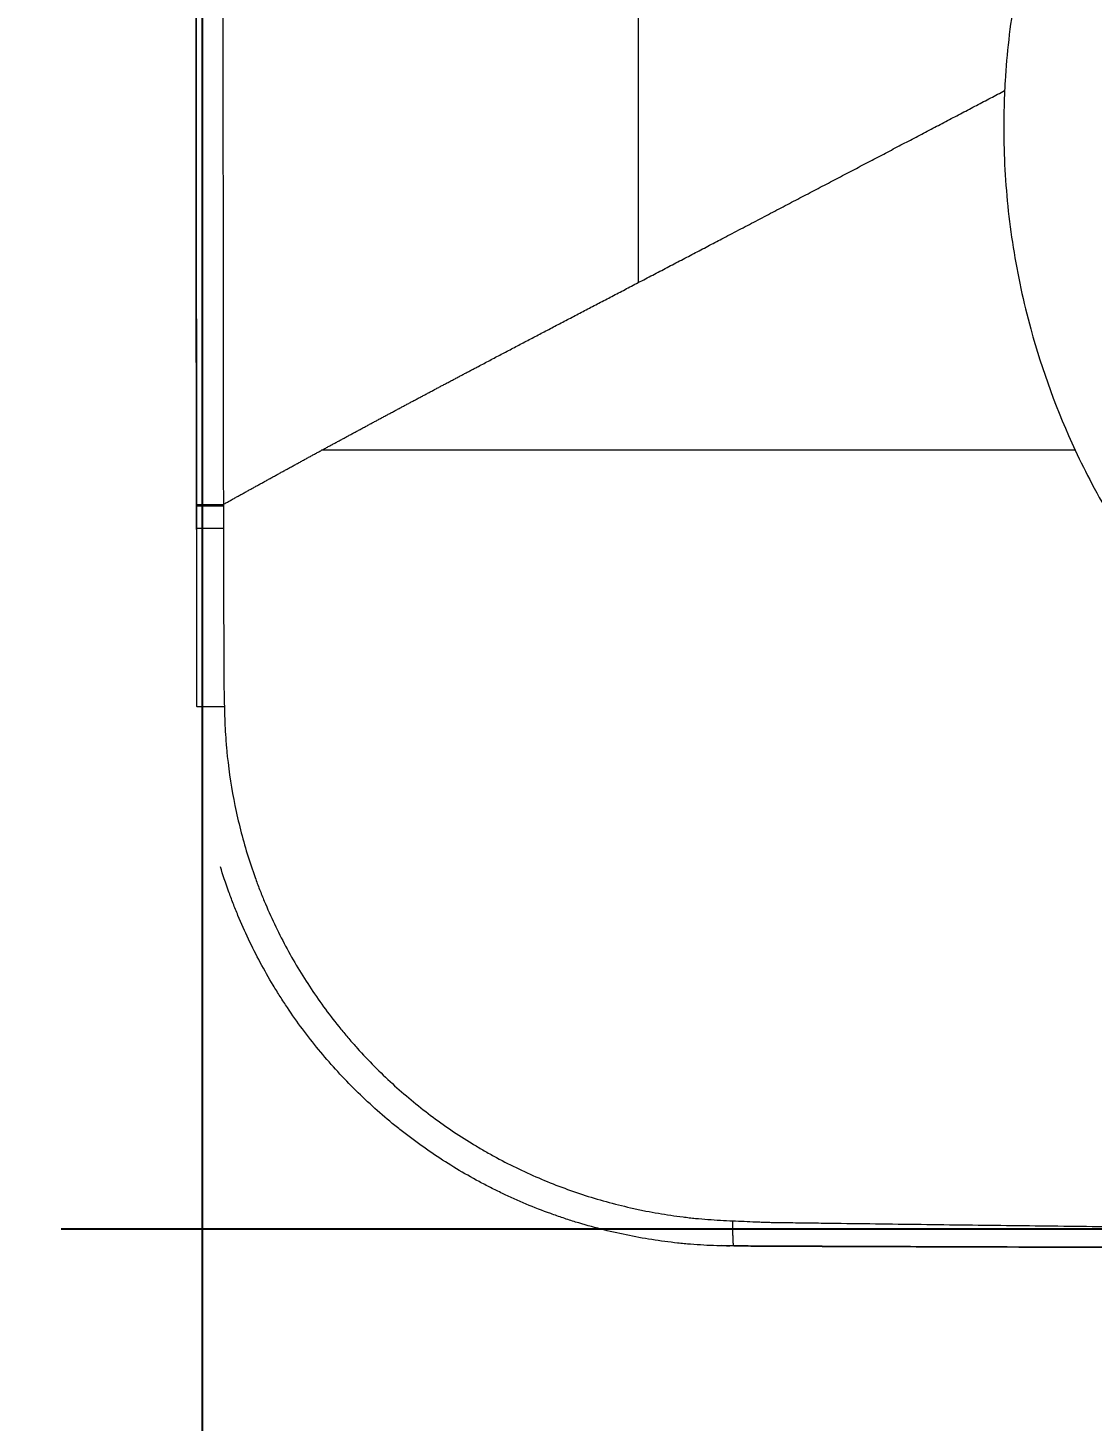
# Model space of a CAD drawing. Header units: inches. Extents: x 3778 to 56227, y -16914 to 35091.
# Drawn here: x 38072 to 38130.3, y -11067.5 to -10991.1 of the extents above; entities that cross this region are included whole.
import ezdxf

# ---------------------------------------------------------------- set-up
doc = ezdxf.new("R2010")
doc.units = ezdxf.units.IN
doc.header["$LTSCALE"] = 100
doc.header["$MEASUREMENT"] = 0
doc.header["$PDSIZE"] = 700.071425
for name, color, linetype in [('07-DIM WAL', 5, 'Continuous'), ('2-con', 2, 'Continuous'), ('HAT', 8, 'Continuous')]:
    doc.layers.add(name, color=color, linetype=linetype)
doc.layers.add('mark-B', color=2, linetype='Continuous', lineweight=20)
doc.styles.add('HY 울릉도 L', font='')
doc.styles.get('HY 울릉도 L').set_extended_font_data('HY울릉도L')
doc.dimstyles.new('30', dxfattribs={"dimscale": 30, "dimtxt": 2, "dimasz": 1, "dimexe": 1, "dimexo": 1, "dimgap": 1, "dimtad": 1, "dimdec": 0, "dimrnd": 0.05, "dimdsep": 46, "dimlunit": 6, "dimtxsty": 'HY 울릉도 L', "dimblk": 'ARCHTICK', "dimcen": 2.5, "dimdle": 1, "dimclrd": 133, "dimclre": 133, "dimclrt": 30, "dimadec": 0, "dimazin": 0, "dimtfac": 1, "dimtdec": 0, "dimtix": 1, "dimtmove": 2, "dimatfit": 3, "dimldrblk": 'ARCHTICK', "dimfxl": 0, "dimlwd": -1, "dimlwe": -1, "dimarcsym": 0})

# ---------------------------------------------------------------- blocks, each defined once
blk = doc.blocks.new('_ArchTick')
at = {"color": 0, "linetype": 'ByBlock', "const_width": 0.15}
blk.add_lwpolyline([(-0.5, -0.5), (0.5, 0.5)], dxfattribs=at)
blk = doc.blocks.new('*D229')
at = {"layer": '07-DIM WAL', "color": 133}
for p, q in [((38081.55, -10321.951), (38081.55, -11286.951)), ((38111.55, -10351.951), (38111.55, -10351.951)), ((38111.55, -11256.951), (38111.55, -11256.951))]:
    blk.add_line(p, q, dxfattribs=at)
at = {"layer": 'Defpoints', "color": 0}
for p in [(38081.55, -10351.951), (38081.55, -11256.951), (38081.55, -11256.951)]:
    blk.add_point(p, dxfattribs=at)
at = {"layer": '07-DIM WAL', "color": 133, "xscale": 30, "yscale": 30, "zscale": 30}
for p, rotation in [((38081.55, -10351.951), 90), ((38081.55, -11256.951), 270)]:
    blk.add_blockref('_ArchTick', p, dxfattribs=dict(at, rotation=rotation))
at = {"layer": '07-DIM WAL', "color": 30, "insert": (38020.207, -10804.451), "char_height": 60, "attachment_point": 5, "rotation": 90, "style": 'HY 울릉도 L'}
blk.add_mtext('905', dxfattribs=at)
blk = doc.blocks.new('무풍1way 일반')
at = {"layer": 'mark-B'}
for p in [(600.306, -39.43), (600.306, -39.43), (600.324, -39.392)]:
    blk.add_line(p, (600.324, -39.43), dxfattribs=at)
blk.add_ellipse((597.997, -39.432), major_axis=(2.309, 0.001), ratio=0.007334, start_param=5.088721, end_param=6.269222, dxfattribs=at)
blk.add_ellipse((597.997, -39.432), major_axis=(2.309, 0.001), ratio=0.007334, start_param=5.088721, end_param=6.269222, dxfattribs=at)
for points, knots in [([(530.933, -0.005), (537.592, -0.006), (544.251, -0.019), (554.239, -0.046), (557.569, -0.057), (561.314, -0.07), (561.73, -0.071), (562.563, -0.074), (563.811, -0.079), (565.06, -0.083), (566.308, -0.088), (566.724, -0.089), (567.557, -0.092), (568.805, -0.096), (570.054, -0.104), (570.885, -0.112)], [0, 0, 0, 0, 0.5, 0.5, 0.75, 0.75, 0.78125, 0.78125, 0.8125, 0.875, 0.875, 0.90625, 0.90625, 0.9375, 1, 1, 1, 1]), ([(530.933, -0.005), (537.592, -0.006), (544.251, -0.019), (554.239, -0.046), (557.569, -0.057), (561.314, -0.07), (561.73, -0.071), (562.563, -0.074), (563.811, -0.079), (565.06, -0.083), (566.308, -0.088), (566.724, -0.089), (567.557, -0.092), (568.805, -0.096), (570.054, -0.104), (570.885, -0.112)], [0, 0, 0, 0, 0.5, 0.5, 0.75, 0.75, 0.78125, 0.78125, 0.8125, 0.875, 0.875, 0.90625, 0.90625, 0.9375, 1, 1, 1, 1]), ([(530.933, -0.025), (531.766, -0.025), (532.598, -0.025), (534.263, -0.026), (535.095, -0.027), (537.592, -0.029), (539.257, -0.031), (544.251, -0.039), (547.581, -0.047), (554.239, -0.065), (557.569, -0.076), (561.73, -0.09), (562.562, -0.093), (564.227, -0.099), (565.059, -0.102), (566.308, -0.107), (566.724, -0.108), (567.556, -0.11), (567.973, -0.112), (568.597, -0.115), (568.805, -0.116), (569.221, -0.118), (569.429, -0.119), (570.053, -0.123), (570.469, -0.127), (570.885, -0.131)], [0, 0, 0, 0, 0.0625, 0.0625, 0.125, 0.125, 0.25, 0.25, 0.5, 0.5, 0.75, 0.75, 0.8125, 0.8125, 0.875, 0.875, 0.90625, 0.90625, 0.9375, 0.9375, 0.953125, 0.953125, 0.96875, 0.96875, 1, 1, 1, 1]), ([(530.933, -0.025), (531.766, -0.025), (532.598, -0.025), (534.263, -0.026), (535.095, -0.027), (537.592, -0.029), (539.257, -0.031), (544.251, -0.039), (547.581, -0.047), (554.239, -0.065), (557.569, -0.076), (561.73, -0.09), (562.562, -0.093), (564.227, -0.099), (565.059, -0.102), (566.308, -0.107), (566.724, -0.108), (567.556, -0.11), (567.973, -0.112), (568.597, -0.115), (568.805, -0.116), (569.221, -0.118), (569.429, -0.119), (570.053, -0.123), (570.469, -0.127), (570.885, -0.131)], [0, 0, 0, 0, 0.0625, 0.0625, 0.125, 0.125, 0.25, 0.25, 0.5, 0.5, 0.75, 0.75, 0.8125, 0.8125, 0.875, 0.875, 0.90625, 0.90625, 0.9375, 0.9375, 0.953125, 0.953125, 0.96875, 0.96875, 1, 1, 1, 1]), ([(570.885, -0.131), (570.889, -0.133), (570.893, -0.142), (570.9, -0.176), (570.903, -0.201), (570.907, -0.241), (570.908, -0.25), (570.91, -0.268), (570.91, -0.277), (570.913, -0.307), (570.914, -0.329), (570.918, -0.399), (570.921, -0.452), (570.925, -0.542), (570.926, -0.574), (570.928, -0.641), (570.929, -0.676), (570.932, -0.785), (570.935, -0.941), (570.937, -1.117), (570.939, -1.234), (570.939, -1.258), (570.939, -1.305), (570.939, -1.335), (570.939, -1.366), (570.939, -1.378), (570.94, -1.384), (570.94, -1.403), (570.94, -1.439), (570.94, -1.476), (570.94, -1.501)], [0, 0, 0, 0, 0.125, 0.125, 0.25, 0.25, 0.28125, 0.28125, 0.3125, 0.3125, 0.375, 0.375, 0.5, 0.5, 0.5625, 0.5625, 0.625, 0.625, 0.75, 0.875, 0.875, 0.90625, 0.90625, 0.9375, 0.945312, 0.945312, 0.953125, 0.953125, 0.96875, 1, 1, 1, 1]), ([(570.885, -0.131), (570.889, -0.133), (570.893, -0.142), (570.9, -0.176), (570.903, -0.201), (570.907, -0.241), (570.908, -0.25), (570.91, -0.268), (570.91, -0.277), (570.913, -0.307), (570.914, -0.329), (570.918, -0.399), (570.921, -0.452), (570.925, -0.542), (570.926, -0.574), (570.928, -0.641), (570.929, -0.676), (570.932, -0.785), (570.935, -0.941), (570.937, -1.117), (570.939, -1.234), (570.939, -1.258), (570.939, -1.305), (570.939, -1.335), (570.939, -1.366), (570.939, -1.378), (570.94, -1.384), (570.94, -1.403), (570.94, -1.439), (570.94, -1.476), (570.94, -1.501)], [0, 0, 0, 0, 0.125, 0.125, 0.25, 0.25, 0.28125, 0.28125, 0.3125, 0.3125, 0.375, 0.375, 0.5, 0.5, 0.5625, 0.5625, 0.625, 0.625, 0.75, 0.875, 0.875, 0.90625, 0.90625, 0.9375, 0.945312, 0.945312, 0.953125, 0.953125, 0.96875, 1, 1, 1, 1]), ([(571.099, -0.116), (571.579, -0.125), (572.058, -0.141), (572.774, -0.182), (573.012, -0.198), (573.31, -0.223), (573.369, -0.228), (573.488, -0.238), (573.547, -0.244), (573.725, -0.261), (573.843, -0.273), (574.435, -0.337), (574.906, -0.399), (575.845, -0.547), (576.313, -0.631), (577.244, -0.823), (577.708, -0.93), (578.631, -1.167), (579.091, -1.297), (579.778, -1.509), (580.121, -1.619), (580.462, -1.736), (580.689, -1.815), (580.803, -1.856), (581.369, -2.061), (581.816, -2.236), (582.699, -2.606), (583.135, -2.801), (583.78, -3.109), (583.993, -3.214), (584.418, -3.43), (584.629, -3.54), (585.257, -3.878), (585.67, -4.114), (586.485, -4.606), (586.888, -4.861), (587.68, -5.393), (588.071, -5.669), (588.649, -6.099), (588.84, -6.245), (589.125, -6.468), (589.219, -6.543), (589.407, -6.693), (589.5, -6.769), (589.965, -7.151), (590.327, -7.465), (591.034, -8.108), (591.379, -8.438), (592.052, -9.112), (592.38, -9.456), (593.018, -10.162), (593.328, -10.522), (593.932, -11.258), (594.226, -11.633), (594.795, -12.399), (595.072, -12.79), (595.472, -13.389), (595.604, -13.59), (595.798, -13.896), (595.862, -13.998), (595.988, -14.203), (596.301, -14.716), (596.597, -15.237), (597.048, -16.079), (597.263, -16.505), (597.671, -17.365), (597.864, -17.8), (598.138, -18.458), (598.227, -18.678), (598.399, -19.122), (598.482, -19.345), (598.722, -20.011), (598.872, -20.458), (599.01, -20.909)], [0, 0, 0, 0, 0.038479, 0.038479, 0.057719, 0.057719, 0.062529, 0.062529, 0.067339, 0.067339, 0.076959, 0.076959, 0.115438, 0.115438, 0.153917, 0.153917, 0.192396, 0.192396, 0.230876, 0.230876, 0.250115, 0.259735, 0.259735, 0.269355, 0.269355, 0.307834, 0.307834, 0.346314, 0.346314, 0.365553, 0.365553, 0.384793, 0.384793, 0.423272, 0.423272, 0.461752, 0.461752, 0.500231, 0.500231, 0.519471, 0.519471, 0.52909, 0.52909, 0.53871, 0.53871, 0.577189, 0.577189, 0.615669, 0.615669, 0.654148, 0.654148, 0.692627, 0.692627, 0.731107, 0.731107, 0.769586, 0.769586, 0.788826, 0.788826, 0.798445, 0.798445, 0.808065, 0.846545, 0.846545, 0.885024, 0.885024, 0.923503, 0.923503, 0.942743, 0.942743, 0.961982, 0.961982, 1, 1, 1, 1]), ([(571.099, -0.116), (571.579, -0.125), (572.058, -0.141), (572.774, -0.182), (573.012, -0.198), (573.31, -0.223), (573.369, -0.228), (573.488, -0.238), (573.547, -0.244), (573.725, -0.261), (573.843, -0.273), (574.435, -0.337), (574.906, -0.399), (575.845, -0.547), (576.313, -0.631), (577.244, -0.823), (577.708, -0.93), (578.631, -1.167), (579.091, -1.297), (579.778, -1.509), (580.121, -1.619), (580.462, -1.736), (580.689, -1.815), (580.803, -1.856), (581.369, -2.061), (581.816, -2.236), (582.699, -2.606), (583.135, -2.801), (583.78, -3.109), (583.993, -3.214), (584.418, -3.43), (584.629, -3.54), (585.257, -3.878), (585.67, -4.114), (586.485, -4.606), (586.888, -4.861), (587.68, -5.393), (588.071, -5.669), (588.649, -6.099), (588.84, -6.245), (589.125, -6.468), (589.219, -6.543), (589.407, -6.693), (589.5, -6.769), (589.965, -7.151), (590.327, -7.465), (591.034, -8.108), (591.379, -8.438), (592.052, -9.112), (592.38, -9.456), (593.018, -10.162), (593.328, -10.522), (593.932, -11.258), (594.226, -11.633), (594.795, -12.399), (595.072, -12.79), (595.472, -13.389), (595.604, -13.59), (595.798, -13.896), (595.862, -13.998), (595.988, -14.203), (596.301, -14.716), (596.597, -15.237), (597.048, -16.079), (597.263, -16.505), (597.671, -17.365), (597.864, -17.8), (598.138, -18.458), (598.227, -18.678), (598.399, -19.122), (598.482, -19.345), (598.722, -20.011), (598.872, -20.458), (599.01, -20.909)], [0, 0, 0, 0, 0.038479, 0.038479, 0.057719, 0.057719, 0.062529, 0.062529, 0.067339, 0.067339, 0.076959, 0.076959, 0.115438, 0.115438, 0.153917, 0.153917, 0.192396, 0.192396, 0.230876, 0.230876, 0.250115, 0.259735, 0.259735, 0.269355, 0.269355, 0.307834, 0.307834, 0.346314, 0.346314, 0.365553, 0.365553, 0.384793, 0.384793, 0.423272, 0.423272, 0.461752, 0.461752, 0.500231, 0.500231, 0.519471, 0.519471, 0.52909, 0.52909, 0.53871, 0.53871, 0.577189, 0.577189, 0.615669, 0.615669, 0.654148, 0.654148, 0.692627, 0.692627, 0.731107, 0.731107, 0.769586, 0.769586, 0.788826, 0.788826, 0.798445, 0.798445, 0.808065, 0.846545, 0.846545, 0.885024, 0.885024, 0.923503, 0.923503, 0.942743, 0.942743, 0.961982, 0.961982, 1, 1, 1, 1]), ([(570.94, -1.501), (570.732, -1.493), (570.523, -1.484), (570.107, -1.468), (569.899, -1.459), (569.586, -1.447), (569.43, -1.441), (569.274, -1.434), (569.17, -1.43), (569.118, -1.428), (568.962, -1.423), (568.857, -1.42), (568.701, -1.417), (568.623, -1.416), (568.545, -1.415), (568.493, -1.415), (568.467, -1.414), (568.337, -1.413), (568.232, -1.411), (568.024, -1.409), (567.711, -1.404), (567.399, -1.4), (566.774, -1.392), (566.357, -1.387), (565.107, -1.37), (564.274, -1.36), (562.607, -1.338), (561.773, -1.327), (559.273, -1.295), (557.606, -1.274), (554.272, -1.234), (552.605, -1.214), (547.604, -1.161), (544.27, -1.13), (539.269, -1.096), (537.602, -1.087), (535.102, -1.076), (534.268, -1.073), (532.601, -1.069), (531.768, -1.067), (530.934, -1.066)], [0, 0, 0, 0, 0.015625, 0.015625, 0.03125, 0.03125, 0.039063, 0.042969, 0.042969, 0.046875, 0.046875, 0.054688, 0.054688, 0.058594, 0.060547, 0.060547, 0.0625, 0.0625, 0.070313, 0.070313, 0.078125, 0.09375, 0.09375, 0.125, 0.125, 0.1875, 0.1875, 0.25, 0.25, 0.375, 0.375, 0.5, 0.5, 0.75, 0.75, 0.875, 0.875, 0.9375, 0.9375, 1, 1, 1, 1]), ([(570.94, -1.501), (570.732, -1.493), (570.523, -1.484), (570.107, -1.468), (569.899, -1.459), (569.586, -1.447), (569.43, -1.441), (569.274, -1.434), (569.17, -1.43), (569.118, -1.428), (568.962, -1.423), (568.857, -1.42), (568.701, -1.417), (568.623, -1.416), (568.545, -1.415), (568.493, -1.415), (568.467, -1.414), (568.337, -1.413), (568.232, -1.411), (568.024, -1.409), (567.711, -1.404), (567.399, -1.4), (566.774, -1.392), (566.357, -1.387), (565.107, -1.37), (564.274, -1.36), (562.607, -1.338), (561.773, -1.327), (559.273, -1.295), (557.606, -1.274), (554.272, -1.234), (552.605, -1.214), (547.604, -1.161), (544.27, -1.13), (539.269, -1.096), (537.602, -1.087), (535.102, -1.076), (534.268, -1.073), (532.601, -1.069), (531.768, -1.067), (530.934, -1.066)], [0, 0, 0, 0, 0.015625, 0.015625, 0.03125, 0.03125, 0.039062, 0.042969, 0.042969, 0.046875, 0.046875, 0.054687, 0.054687, 0.058594, 0.060547, 0.060547, 0.0625, 0.0625, 0.070312, 0.070312, 0.078125, 0.09375, 0.09375, 0.125, 0.125, 0.1875, 0.1875, 0.25, 0.25, 0.375, 0.375, 0.5, 0.5, 0.75, 0.75, 0.875, 0.875, 0.9375, 0.9375, 1, 1, 1, 1]), ([(598.794, -29.692), (598.788, -29.462), (598.781, -29.232), (598.764, -28.774), (598.753, -28.545), (598.727, -28.088), (598.712, -27.86), (598.685, -27.518), (598.675, -27.405), (598.654, -27.178), (598.643, -27.064), (598.534, -26.046), (598.395, -25.148), (598.031, -23.37), (597.807, -22.489), (597.406, -21.18), (597.262, -20.745), (597.067, -20.205), (597.028, -20.097), (596.947, -19.882), (596.906, -19.774), (596.782, -19.452), (596.696, -19.239), (596.256, -18.18), (595.866, -17.356), (595.009, -15.753), (594.543, -14.974), (593.788, -13.839), (593.265, -13.093), (592.704, -12.371), (592.269, -11.837), (592.121, -11.66), (591.822, -11.311), (591.67, -11.138), (591.21, -10.626), (590.896, -10.293), (589.932, -9.321), (589.261, -8.706), (587.863, -7.545), (587.136, -6.998), (586.003, -6.227), (585.618, -5.979), (585.128, -5.679), (585.03, -5.619), (584.832, -5.502), (584.733, -5.443), (584.434, -5.27), (584.234, -5.158), (583.229, -4.608), (582.409, -4.209), (580.737, -3.492), (579.886, -3.174), (578.152, -2.618), (577.269, -2.38), (576.258, -2.157), (576.146, -2.133), (575.921, -2.086), (575.583, -2.018), (574.793, -1.873), (574.115, -1.772), (573.55, -1.702), (573.436, -1.688), (573.21, -1.663), (572.87, -1.627), (572.53, -1.598), (571.849, -1.547), (571.395, -1.522), (570.94, -1.501)], [0, 0, 0, 0, 0.015625, 0.015625, 0.03125, 0.03125, 0.046875, 0.046875, 0.054687, 0.054687, 0.0625, 0.0625, 0.125, 0.125, 0.1875, 0.1875, 0.21875, 0.21875, 0.226562, 0.226562, 0.234375, 0.234375, 0.25, 0.25, 0.3125, 0.3125, 0.375, 0.375, 0.40625, 0.4375, 0.4375, 0.453125, 0.453125, 0.46875, 0.46875, 0.5, 0.5, 0.5625, 0.5625, 0.625, 0.625, 0.65625, 0.65625, 0.664062, 0.664062, 0.671875, 0.671875, 0.6875, 0.6875, 0.75, 0.75, 0.8125, 0.8125, 0.875, 0.875, 0.882812, 0.882812, 0.890625, 0.90625, 0.9375, 0.9375, 0.945312, 0.945312, 0.953125, 0.96875, 0.96875, 1, 1, 1, 1]), ([(598.794, -29.692), (598.788, -29.462), (598.781, -29.232), (598.764, -28.774), (598.753, -28.545), (598.727, -28.088), (598.712, -27.86), (598.685, -27.518), (598.675, -27.405), (598.654, -27.178), (598.643, -27.064), (598.534, -26.046), (598.395, -25.148), (598.031, -23.37), (597.807, -22.489), (597.406, -21.18), (597.262, -20.745), (597.067, -20.205), (597.028, -20.097), (596.947, -19.882), (596.906, -19.774), (596.782, -19.452), (596.696, -19.239), (596.256, -18.18), (595.866, -17.356), (595.009, -15.753), (594.543, -14.974), (593.788, -13.839), (593.265, -13.093), (592.704, -12.371), (592.269, -11.837), (592.121, -11.66), (591.822, -11.311), (591.67, -11.138), (591.21, -10.626), (590.896, -10.293), (589.932, -9.321), (589.261, -8.706), (587.863, -7.545), (587.136, -6.998), (586.003, -6.227), (585.618, -5.979), (585.128, -5.679), (585.03, -5.619), (584.832, -5.502), (584.733, -5.443), (584.434, -5.27), (584.234, -5.158), (583.229, -4.608), (582.409, -4.209), (580.737, -3.492), (579.886, -3.174), (578.152, -2.618), (577.269, -2.38), (576.258, -2.157), (576.146, -2.133), (575.921, -2.086), (575.583, -2.018), (574.793, -1.873), (574.115, -1.772), (573.55, -1.702), (573.436, -1.688), (573.21, -1.663), (572.87, -1.627), (572.53, -1.598), (571.849, -1.547), (571.395, -1.522), (570.94, -1.501)], [0, 0, 0, 0, 0.015625, 0.015625, 0.03125, 0.03125, 0.046875, 0.046875, 0.054688, 0.054688, 0.0625, 0.0625, 0.125, 0.125, 0.1875, 0.1875, 0.21875, 0.21875, 0.226563, 0.226563, 0.234375, 0.234375, 0.25, 0.25, 0.3125, 0.3125, 0.375, 0.375, 0.40625, 0.4375, 0.4375, 0.453125, 0.453125, 0.46875, 0.46875, 0.5, 0.5, 0.5625, 0.5625, 0.625, 0.625, 0.65625, 0.65625, 0.664063, 0.664063, 0.671875, 0.671875, 0.6875, 0.6875, 0.75, 0.75, 0.8125, 0.8125, 0.875, 0.875, 0.882813, 0.882813, 0.890625, 0.90625, 0.9375, 0.9375, 0.945313, 0.945313, 0.953125, 0.96875, 0.96875, 1, 1, 1, 1]), ([(552.177, -43.727), (551.89, -43.11), (550.912, -41.135), (549.389, -38.588), (547.837, -36.421), (546.899, -35.222), (546.172, -34.341), (545.422, -33.48), (544.391, -32.36), (543.045, -31.015), (541.343, -29.492), (539.561, -28.064), (537.704, -26.736), (535.135, -25.102), (530.414, -22.619), (525.327, -20.934), (520.835, -20.098), (519.133, -19.877), (518.182, -19.786), (517.989, -19.768)], [0, 0, 0, 0, 0.046668, 0.15112, 0.203345, 0.229458, 0.255571, 0.281684, 0.307796, 0.360022, 0.412248, 0.464473, 0.516699, 0.568925, 0.673376, 0.882279, 0.934504, 0.98673, 1, 1, 1, 1]), ([(552.177, -43.727), (551.89, -43.11), (550.912, -41.135), (549.389, -38.588), (547.837, -36.421), (546.899, -35.222), (546.172, -34.341), (545.422, -33.48), (544.391, -32.36), (543.045, -31.015), (541.343, -29.492), (539.561, -28.064), (537.704, -26.736), (535.135, -25.102), (530.414, -22.619), (525.327, -20.934), (520.835, -20.098), (519.133, -19.877), (518.182, -19.786), (517.989, -19.768)], [0, 0, 0, 0, 0.046668, 0.15112, 0.203345, 0.229458, 0.255571, 0.281684, 0.307796, 0.360022, 0.412248, 0.464473, 0.516699, 0.568925, 0.673376, 0.882279, 0.934504, 0.98673, 1, 1, 1, 1]), ([(600.295, -29.696), (600.293, -29.695), (600.283, -29.695), (600.245, -29.693), (600.218, -29.693), (600.164, -29.692), (600.144, -29.692), (600.101, -29.691), (600.077, -29.691), (600, -29.691), (599.941, -29.69), (599.841, -29.69), (599.806, -29.69), (599.732, -29.69), (599.694, -29.69), (599.574, -29.69), (599.489, -29.69), (599.353, -29.69), (599.306, -29.69), (599.209, -29.69), (599.159, -29.691), (599.058, -29.691), (599.006, -29.691), (598.946, -29.691), (598.94, -29.691), (598.927, -29.691), (598.907, -29.691), (598.861, -29.692), (598.821, -29.692), (598.794, -29.692)], [0, 0, 0, 0, 0.125, 0.125, 0.25, 0.25, 0.3125, 0.3125, 0.375, 0.375, 0.5, 0.5, 0.5625, 0.5625, 0.625, 0.625, 0.75, 0.75, 0.8125, 0.8125, 0.875, 0.875, 0.9375, 0.9375, 0.945312, 0.945312, 0.953125, 0.96875, 1, 1, 1, 1]), ([(600.295, -29.696), (600.293, -29.695), (600.283, -29.695), (600.245, -29.693), (600.218, -29.693), (600.164, -29.692), (600.144, -29.692), (600.101, -29.691), (600.077, -29.691), (600, -29.691), (599.941, -29.69), (599.841, -29.69), (599.806, -29.69), (599.732, -29.69), (599.694, -29.69), (599.574, -29.69), (599.489, -29.69), (599.353, -29.69), (599.306, -29.69), (599.209, -29.69), (599.159, -29.691), (599.058, -29.691), (599.006, -29.691), (598.946, -29.691), (598.94, -29.691), (598.927, -29.691), (598.907, -29.691), (598.861, -29.692), (598.821, -29.692), (598.794, -29.692)], [0, 0, 0, 0, 0.125, 0.125, 0.25, 0.25, 0.3125, 0.3125, 0.375, 0.375, 0.5, 0.5, 0.5625, 0.5625, 0.625, 0.625, 0.75, 0.75, 0.8125, 0.8125, 0.875, 0.875, 0.9375, 0.9375, 0.945313, 0.945313, 0.953125, 0.96875, 1, 1, 1, 1]), ([(598.845, -39.447), (598.844, -39.04), (598.843, -38.634), (598.841, -37.821), (598.84, -37.415), (598.837, -36.195), (598.834, -35.382), (598.831, -34.366), (598.831, -34.163), (598.83, -33.756), (598.828, -33.147), (598.826, -32.537), (598.824, -31.927), (598.823, -31.724), (598.822, -31.419), (598.821, -31.267), (598.821, -31.114), (598.82, -31.013), (598.82, -30.962), (598.818, -30.86), (598.818, -30.81), (598.816, -30.708), (598.815, -30.657), (598.811, -30.505), (598.809, -30.403), (598.803, -30.098), (598.798, -29.895), (598.794, -29.692)], [0, 0, 0, 0, 0.125, 0.125, 0.25, 0.25, 0.5, 0.5, 0.5625, 0.5625, 0.625, 0.75, 0.75, 0.8125, 0.8125, 0.84375, 0.859375, 0.859375, 0.875, 0.875, 0.890625, 0.890625, 0.90625, 0.90625, 0.9375, 0.9375, 1, 1, 1, 1]), ([(598.845, -39.447), (598.844, -39.04), (598.843, -38.634), (598.841, -37.821), (598.84, -37.415), (598.837, -36.195), (598.834, -35.382), (598.831, -34.366), (598.831, -34.163), (598.83, -33.756), (598.828, -33.147), (598.826, -32.537), (598.824, -31.927), (598.823, -31.724), (598.822, -31.419), (598.821, -31.267), (598.821, -31.114), (598.82, -31.013), (598.82, -30.962), (598.818, -30.86), (598.818, -30.81), (598.816, -30.708), (598.815, -30.657), (598.811, -30.505), (598.809, -30.403), (598.803, -30.098), (598.798, -29.895), (598.794, -29.692)], [0, 0, 0, 0, 0.125, 0.125, 0.25, 0.25, 0.5, 0.5, 0.5625, 0.5625, 0.625, 0.75, 0.75, 0.8125, 0.8125, 0.84375, 0.859375, 0.859375, 0.875, 0.875, 0.890625, 0.890625, 0.90625, 0.90625, 0.9375, 0.9375, 1, 1, 1, 1]), ([(600.295, -29.696), (600.296, -29.899), (600.297, -30.102), (600.298, -30.406), (600.298, -30.507), (600.299, -30.71), (600.299, -30.811), (600.3, -31.116), (600.3, -31.318), (600.301, -31.724), (600.301, -32.332), (600.301, -33.144), (600.302, -33.752), (600.302, -34.158), (600.302, -34.36), (600.303, -35.374), (600.304, -36.186), (600.305, -37.402), (600.305, -37.808), (600.305, -38.416), (600.305, -38.619), (600.306, -39.025), (600.306, -39.228), (600.306, -39.43)], [0, 0, 0, 0, 0.0625, 0.0625, 0.09375, 0.09375, 0.125, 0.125, 0.1875, 0.1875, 0.25, 0.375, 0.4375, 0.4375, 0.5, 0.5, 0.75, 0.75, 0.875, 0.875, 0.9375, 0.9375, 1, 1, 1, 1]), ([(600.295, -29.696), (600.296, -29.899), (600.297, -30.102), (600.298, -30.406), (600.298, -30.507), (600.299, -30.71), (600.299, -30.811), (600.3, -31.116), (600.3, -31.318), (600.301, -31.724), (600.301, -32.332), (600.301, -33.144), (600.302, -33.752), (600.302, -34.158), (600.302, -34.36), (600.303, -35.374), (600.304, -36.186), (600.305, -37.402), (600.305, -37.808), (600.305, -38.416), (600.305, -38.619), (600.306, -39.025), (600.306, -39.228), (600.306, -39.43)], [0, 0, 0, 0, 0.0625, 0.0625, 0.09375, 0.09375, 0.125, 0.125, 0.1875, 0.1875, 0.25, 0.375, 0.4375, 0.4375, 0.5, 0.5, 0.75, 0.75, 0.875, 0.875, 0.9375, 0.9375, 1, 1, 1, 1]), ([(598.848, -40.69), (598.848, -40.689), (598.848, -40.688), (598.848, -40.582), (598.848, -40.478), (598.847, -40.268), (598.847, -40.164), (598.846, -39.855), (598.846, -39.651), (598.845, -39.447)], [0, 0, 0, 0, 0.002123, 0.002123, 0.254799, 0.254799, 0.507485, 0.507485, 1, 1, 1, 1]), ([(598.848, -40.69), (598.848, -40.689), (598.848, -40.688), (598.848, -40.582), (598.848, -40.478), (598.847, -40.268), (598.847, -40.164), (598.846, -39.855), (598.846, -39.651), (598.845, -39.447)], [0, 0, 0, 0, 0.002123, 0.002123, 0.254799, 0.254799, 0.507485, 0.507485, 1, 1, 1, 1]), ([(600.306, -39.43), (600.306, -39.431), (600.306, -39.431), (600.306, -39.638), (600.306, -39.845), (600.306, -40.153), (600.306, -40.254), (600.306, -40.461), (600.306, -40.567), (600.306, -40.672)], [0, 0, 0, 0, 0.000033, 0.000033, 0.500017, 0.500017, 0.745189, 0.745189, 1, 1, 1, 1]), ([(600.306, -39.43), (600.306, -39.431), (600.306, -39.431), (600.306, -39.638), (600.306, -39.845), (600.306, -40.153), (600.306, -40.254), (600.306, -40.461), (600.306, -40.567), (600.306, -40.672)], [0, 0, 0, 0, 0.000033, 0.000033, 0.500017, 0.500017, 0.745189, 0.745189, 1, 1, 1, 1]), ([(600.324, -39.431), (600.324, -39.638), (600.325, -39.845), (600.325, -40.259), (600.325, -40.465), (600.325, -40.672)], [0, 0, 0, 0, 0.5, 0.5, 1, 1, 1, 1]), ([(600.324, -39.431), (600.324, -39.638), (600.325, -39.845), (600.325, -40.259), (600.325, -40.465), (600.325, -40.672)], [0, 0, 0, 0, 0.5, 0.5, 1, 1, 1, 1]), ([(598.848, -40.764), (598.788, -40.797), (598.666, -40.865), (598.484, -40.967), (598.302, -41.068), (598.119, -41.17), (597.936, -41.272), (597.753, -41.374), (597.569, -41.476), (597.386, -41.577), (597.202, -41.679), (597.017, -41.781), (596.833, -41.883), (596.648, -41.985), (596.463, -42.088), (596.278, -42.19), (596.092, -42.292), (595.906, -42.394), (595.72, -42.496), (595.534, -42.599), (595.347, -42.701), (595.161, -42.804), (594.974, -42.906), (594.786, -43.009), (594.599, -43.111), (594.411, -43.214), (594.223, -43.317), (594.034, -43.42), (593.846, -43.522), (593.657, -43.625), (593.531, -43.694), (593.468, -43.728)], [0, 0, 0, 0, 0.034099, 0.068226, 0.102379, 0.13656, 0.170767, 0.205002, 0.239264, 0.273554, 0.30787, 0.342214, 0.376586, 0.410984, 0.445411, 0.479864, 0.514346, 0.548855, 0.583391, 0.617955, 0.652547, 0.687167, 0.721814, 0.75649, 0.791193, 0.825924, 0.860683, 0.89547, 0.930285, 0.965129, 1, 1, 1, 1]), ([(598.848, -40.764), (598.788, -40.797), (598.666, -40.865), (598.484, -40.967), (598.302, -41.068), (598.119, -41.17), (597.936, -41.272), (597.753, -41.374), (597.569, -41.476), (597.386, -41.577), (597.202, -41.679), (597.017, -41.781), (596.833, -41.883), (596.648, -41.985), (596.463, -42.088), (596.278, -42.19), (596.092, -42.292), (595.906, -42.394), (595.72, -42.496), (595.534, -42.599), (595.347, -42.701), (595.161, -42.804), (594.974, -42.906), (594.786, -43.009), (594.599, -43.111), (594.411, -43.214), (594.223, -43.317), (594.034, -43.42), (593.846, -43.522), (593.657, -43.625), (593.531, -43.694), (593.468, -43.728)], [0, 0, 0, 0, 0.034099, 0.068226, 0.102379, 0.13656, 0.170767, 0.205002, 0.239264, 0.273554, 0.30787, 0.342214, 0.376586, 0.410984, 0.445411, 0.479864, 0.514346, 0.548855, 0.583391, 0.617955, 0.652547, 0.687167, 0.721814, 0.75649, 0.791193, 0.825924, 0.860683, 0.89547, 0.930285, 0.965129, 1, 1, 1, 1]), ([(600.306, -40.672), (600.305, -40.673), (600.295, -40.674), (600.258, -40.676), (600.232, -40.677), (600.163, -40.679), (600.12, -40.68), (600.02, -40.681), (599.963, -40.682), (599.834, -40.684), (599.763, -40.684), (599.608, -40.686), (599.524, -40.686), (599.346, -40.687), (599.252, -40.688), (599.056, -40.689), (598.954, -40.689), (598.848, -40.69)], [0, 0, 0, 0, 0.125, 0.125, 0.25, 0.25, 0.375, 0.375, 0.5, 0.5, 0.625, 0.625, 0.75, 0.75, 0.875, 0.875, 1, 1, 1, 1]), ([(600.306, -40.672), (600.305, -40.673), (600.295, -40.674), (600.258, -40.676), (600.232, -40.677), (600.163, -40.679), (600.12, -40.68), (600.02, -40.681), (599.963, -40.682), (599.834, -40.684), (599.763, -40.684), (599.608, -40.686), (599.524, -40.686), (599.346, -40.687), (599.252, -40.688), (599.056, -40.689), (598.954, -40.689), (598.848, -40.69)], [0, 0, 0, 0, 0.125, 0.125, 0.25, 0.25, 0.375, 0.375, 0.5, 0.5, 0.625, 0.625, 0.75, 0.75, 0.875, 0.875, 1, 1, 1, 1]), ([(598.848, -40.763), (598.848, -40.763), (598.848, -40.763), (598.848, -40.738), (598.848, -40.714), (598.848, -40.69)], [0, 0, 0, 0, 0.000577, 0.000577, 1, 1, 1, 1]), ([(598.848, -40.763), (598.848, -40.763), (598.848, -40.763), (598.848, -40.738), (598.848, -40.714), (598.848, -40.69)], [0, 0, 0, 0, 0.000577, 0.000577, 1, 1, 1, 1]), ([(600.306, -40.746), (600.306, -40.746), (600.306, -40.746), (600.305, -40.747), (600.304, -40.747), (600.303, -40.747), (600.302, -40.747), (600.3, -40.747), (600.298, -40.748), (600.295, -40.748), (600.293, -40.748), (600.29, -40.748), (600.286, -40.748), (600.28, -40.749), (600.273, -40.749), (600.264, -40.749), (600.255, -40.75), (600.245, -40.75), (600.234, -40.751), (600.222, -40.751), (600.209, -40.751), (600.195, -40.752), (600.181, -40.752), (600.165, -40.752), (600.149, -40.753), (600.131, -40.753), (600.113, -40.753), (600.094, -40.754), (600.075, -40.754), (600.054, -40.754), (600.032, -40.755), (600.01, -40.755), (599.987, -40.755), (599.963, -40.756), (599.939, -40.756), (599.913, -40.756), (599.887, -40.756), (599.86, -40.757), (599.832, -40.757), (599.804, -40.757), (599.775, -40.758), (599.745, -40.758), (599.714, -40.758), (599.683, -40.758), (599.651, -40.759), (599.618, -40.759), (599.585, -40.759), (599.551, -40.76), (599.516, -40.76), (599.481, -40.76), (599.446, -40.76), (599.409, -40.761), (599.372, -40.761), (599.335, -40.761), (599.297, -40.761), (599.258, -40.761), (599.219, -40.762), (599.18, -40.762), (599.14, -40.762), (599.099, -40.762), (599.059, -40.762), (599.017, -40.763), (598.976, -40.763), (598.933, -40.763), (598.891, -40.763), (598.862, -40.763), (598.848, -40.763)], [0, 0, 0, 0, 0.009091, 0.018182, 0.027273, 0.036364, 0.045455, 0.054546, 0.063637, 0.072728, 0.081819, 0.09091, 0.100001, 0.116982, 0.133963, 0.150944, 0.167926, 0.184907, 0.201888, 0.218869, 0.23585, 0.252831, 0.269812, 0.286793, 0.303774, 0.320755, 0.337737, 0.354718, 0.371699, 0.38868, 0.405661, 0.422642, 0.439623, 0.456604, 0.473585, 0.490567, 0.507548, 0.524529, 0.54151, 0.558491, 0.575472, 0.592453, 0.609434, 0.626416, 0.643397, 0.660378, 0.677359, 0.69434, 0.711321, 0.728302, 0.745283, 0.762264, 0.779246, 0.796227, 0.813208, 0.830189, 0.84717, 0.864151, 0.881132, 0.898113, 0.915094, 0.932076, 0.949057, 0.966038, 0.983019, 1, 1, 1, 1]), ([(600.306, -40.746), (600.306, -40.746), (600.306, -40.746), (600.305, -40.747), (600.304, -40.747), (600.303, -40.747), (600.302, -40.747), (600.3, -40.747), (600.298, -40.748), (600.295, -40.748), (600.293, -40.748), (600.29, -40.748), (600.286, -40.748), (600.28, -40.749), (600.273, -40.749), (600.264, -40.749), (600.255, -40.75), (600.245, -40.75), (600.234, -40.751), (600.222, -40.751), (600.209, -40.751), (600.195, -40.752), (600.181, -40.752), (600.165, -40.752), (600.149, -40.753), (600.131, -40.753), (600.113, -40.753), (600.094, -40.754), (600.075, -40.754), (600.054, -40.754), (600.032, -40.755), (600.01, -40.755), (599.987, -40.755), (599.963, -40.756), (599.939, -40.756), (599.913, -40.756), (599.887, -40.756), (599.86, -40.757), (599.832, -40.757), (599.804, -40.757), (599.775, -40.758), (599.745, -40.758), (599.714, -40.758), (599.683, -40.758), (599.651, -40.759), (599.618, -40.759), (599.585, -40.759), (599.551, -40.76), (599.516, -40.76), (599.481, -40.76), (599.446, -40.76), (599.409, -40.761), (599.372, -40.761), (599.335, -40.761), (599.297, -40.761), (599.258, -40.761), (599.219, -40.762), (599.18, -40.762), (599.14, -40.762), (599.099, -40.762), (599.059, -40.762), (599.017, -40.763), (598.976, -40.763), (598.933, -40.763), (598.891, -40.763), (598.862, -40.763), (598.848, -40.763)], [0, 0, 0, 0, 0.009091, 0.018182, 0.027273, 0.036364, 0.045455, 0.054546, 0.063637, 0.072728, 0.081819, 0.09091, 0.100001, 0.116982, 0.133963, 0.150944, 0.167926, 0.184907, 0.201888, 0.218869, 0.23585, 0.252831, 0.269812, 0.286793, 0.303774, 0.320755, 0.337737, 0.354718, 0.371699, 0.38868, 0.405661, 0.422642, 0.439623, 0.456604, 0.473585, 0.490567, 0.507548, 0.524529, 0.54151, 0.558491, 0.575472, 0.592453, 0.609434, 0.626416, 0.643397, 0.660378, 0.677359, 0.69434, 0.711321, 0.728302, 0.745283, 0.762264, 0.779246, 0.796227, 0.813208, 0.830189, 0.84717, 0.864151, 0.881132, 0.898113, 0.915094, 0.932076, 0.949057, 0.966038, 0.983019, 1, 1, 1, 1]), ([(599.047, -442.747), (599.041, -409.249), (599.035, -375.75), (599.018, -308.753), (599.007, -275.254), (598.978, -208.257), (598.96, -174.758), (598.925, -124.51), (598.912, -107.761), (598.883, -74.262), (598.867, -57.513), (598.848, -40.763)], [0, 0, 0, 0, 0.25, 0.25, 0.5, 0.5, 0.75, 0.75, 0.875, 0.875, 1, 1, 1, 1]), ([(599.047, -442.747), (599.041, -409.249), (599.035, -375.75), (599.018, -308.753), (599.007, -275.254), (598.978, -208.257), (598.96, -174.758), (598.925, -124.51), (598.912, -107.761), (598.883, -74.262), (598.867, -57.513), (598.848, -40.763)], [0, 0, 0, 0, 0.25, 0.25, 0.5, 0.5, 0.75, 0.75, 0.875, 0.875, 1, 1, 1, 1]), ([(600.306, -40.746), (600.313, -57.496), (600.319, -74.245), (600.33, -107.743), (600.335, -124.493), (600.349, -174.741), (600.357, -208.239), (600.37, -275.236), (600.376, -308.735), (600.386, -375.731), (600.391, -409.23), (600.395, -442.728)], [0, 0, 0, 0, 0.125, 0.125, 0.25, 0.25, 0.5, 0.5, 0.75, 0.75, 1, 1, 1, 1]), ([(600.306, -40.746), (600.313, -57.496), (600.319, -74.245), (600.33, -107.743), (600.335, -124.493), (600.349, -174.741), (600.357, -208.239), (600.37, -275.236), (600.376, -308.735), (600.386, -375.731), (600.391, -409.23), (600.395, -442.728)], [0, 0, 0, 0, 0.125, 0.125, 0.25, 0.25, 0.5, 0.5, 0.75, 0.75, 1, 1, 1, 1]), ([(552.177, -43.727), (553.925, -43.727), (555.671, -43.727), (558.288, -43.727), (559.16, -43.727), (560.903, -43.727), (561.774, -43.727), (563.515, -43.727), (564.385, -43.727), (566.125, -43.727), (566.994, -43.727), (569.599, -43.727), (571.334, -43.727), (573.497, -43.727), (573.93, -43.727), (574.578, -43.727), (574.794, -43.727), (575.226, -43.727), (575.442, -43.727), (575.874, -43.727), (576.09, -43.727), (576.522, -43.727), (576.737, -43.727), (577.384, -43.727), (577.814, -43.727), (578.674, -43.727), (579.104, -43.727), (579.962, -43.727), (580.391, -43.727), (581.675, -43.727), (582.529, -43.727), (585.081, -43.727), (586.772, -43.727), (589.295, -43.727), (590.133, -43.727), (591.804, -43.727), (592.636, -43.727), (593.467, -43.727)], [0, 0, 0, 0, 0.125, 0.125, 0.1875, 0.1875, 0.25, 0.25, 0.3125, 0.3125, 0.375, 0.375, 0.5, 0.5, 0.53125, 0.53125, 0.546875, 0.546875, 0.5625, 0.5625, 0.578125, 0.578125, 0.59375, 0.59375, 0.625, 0.625, 0.65625, 0.65625, 0.6875, 0.6875, 0.75, 0.75, 0.875, 0.875, 0.9375, 0.9375, 1, 1, 1, 1]), ([(556.05, -63.436), (556.078, -62.848), (556.114, -61.498), (556.052, -58.624), (555.664, -54.83), (554.52, -49.533), (553.176, -45.87), (552.177, -43.727)], [0, 0, 0, 0, 0.087094, 0.199709, 0.42494, 0.65017, 1, 1, 1, 1]), ([(552.177, -43.727), (553.925, -43.727), (555.671, -43.727), (558.288, -43.727), (559.16, -43.727), (560.903, -43.727), (561.774, -43.727), (563.515, -43.727), (564.385, -43.727), (566.125, -43.727), (566.994, -43.727), (569.599, -43.727), (571.334, -43.727), (573.497, -43.727), (573.93, -43.727), (574.578, -43.727), (574.794, -43.727), (575.226, -43.727), (575.442, -43.727), (575.874, -43.727), (576.09, -43.727), (576.522, -43.727), (576.737, -43.727), (577.384, -43.727), (577.814, -43.727), (578.674, -43.727), (579.104, -43.727), (579.962, -43.727), (580.391, -43.727), (581.675, -43.727), (582.529, -43.727), (585.081, -43.727), (586.772, -43.727), (589.295, -43.727), (590.133, -43.727), (591.804, -43.727), (592.636, -43.727), (593.467, -43.727)], [0, 0, 0, 0, 0.125, 0.125, 0.1875, 0.1875, 0.25, 0.25, 0.3125, 0.3125, 0.375, 0.375, 0.5, 0.5, 0.53125, 0.53125, 0.546875, 0.546875, 0.5625, 0.5625, 0.578125, 0.578125, 0.59375, 0.59375, 0.625, 0.625, 0.65625, 0.65625, 0.6875, 0.6875, 0.75, 0.75, 0.875, 0.875, 0.9375, 0.9375, 1, 1, 1, 1]), ([(556.05, -63.436), (556.078, -62.848), (556.114, -61.498), (556.052, -58.624), (555.664, -54.83), (554.52, -49.533), (553.176, -45.87), (552.177, -43.727)], [0, 0, 0, 0, 0.087094, 0.199709, 0.42494, 0.65017, 1, 1, 1, 1]), ([(593.467, -43.727), (593.406, -43.76), (593.283, -43.827), (593.1, -43.926), (592.916, -44.026), (592.732, -44.126), (592.548, -44.226), (592.364, -44.326), (592.18, -44.426), (591.995, -44.526), (591.81, -44.626), (591.626, -44.725), (591.441, -44.825), (591.255, -44.925), (591.07, -45.025), (590.885, -45.125), (590.699, -45.225), (590.513, -45.325), (590.328, -45.425), (590.142, -45.525), (589.955, -45.625), (589.769, -45.725), (589.583, -45.825), (589.396, -45.925), (589.209, -46.025), (589.022, -46.125), (588.835, -46.225), (588.648, -46.325), (588.461, -46.425), (588.273, -46.525), (588.086, -46.625), (587.898, -46.725), (587.71, -46.825), (587.522, -46.925), (587.334, -47.025), (587.145, -47.125), (586.957, -47.226), (586.768, -47.326), (586.579, -47.426), (586.39, -47.526), (586.201, -47.626), (586.012, -47.727), (585.823, -47.827), (585.633, -47.927), (585.443, -48.027), (585.254, -48.128), (585.064, -48.228), (584.834, -48.349), (584.563, -48.492), (584.252, -48.656), (583.938, -48.822), (583.622, -48.988), (583.304, -49.155), (582.983, -49.324), (582.661, -49.493), (582.336, -49.664), (582.009, -49.835), (581.68, -50.008), (581.349, -50.181), (581.016, -50.356), (580.68, -50.532), (580.342, -50.709), (580.002, -50.887), (579.66, -51.066), (579.316, -51.246), (578.969, -51.427), (578.621, -51.609), (578.27, -51.793), (577.917, -51.977), (577.561, -52.163), (577.204, -52.35), (576.844, -52.538), (576.483, -52.727), (576.241, -52.854), (576.119, -52.917)], [0, 0, 0, 0, 0.010796, 0.021596, 0.032398, 0.043204, 0.054013, 0.064825, 0.07564, 0.086458, 0.097279, 0.108103, 0.118931, 0.129762, 0.140596, 0.151433, 0.162274, 0.173117, 0.183964, 0.194814, 0.205668, 0.216525, 0.227385, 0.238248, 0.249115, 0.259985, 0.270859, 0.281735, 0.292616, 0.303499, 0.314386, 0.325277, 0.336171, 0.347068, 0.357969, 0.368873, 0.379781, 0.390692, 0.401607, 0.412525, 0.423447, 0.434372, 0.445301, 0.456234, 0.46717, 0.478109, 0.489053, 0.5, 0.517812, 0.535737, 0.553775, 0.571926, 0.590189, 0.608565, 0.627055, 0.645658, 0.664374, 0.683203, 0.702146, 0.721203, 0.740373, 0.759658, 0.779056, 0.798568, 0.818195, 0.837936, 0.857792, 0.877763, 0.897848, 0.918048, 0.938363, 0.958793, 0.979339, 1, 1, 1, 1]), ([(593.467, -43.727), (593.406, -43.76), (593.283, -43.827), (593.1, -43.926), (592.916, -44.026), (592.732, -44.126), (592.548, -44.226), (592.364, -44.326), (592.18, -44.426), (591.995, -44.526), (591.81, -44.626), (591.626, -44.725), (591.441, -44.825), (591.255, -44.925), (591.07, -45.025), (590.885, -45.125), (590.699, -45.225), (590.513, -45.325), (590.328, -45.425), (590.142, -45.525), (589.955, -45.625), (589.769, -45.725), (589.583, -45.825), (589.396, -45.925), (589.209, -46.025), (589.022, -46.125), (588.835, -46.225), (588.648, -46.325), (588.461, -46.425), (588.273, -46.525), (588.086, -46.625), (587.898, -46.725), (587.71, -46.825), (587.522, -46.925), (587.334, -47.025), (587.145, -47.125), (586.957, -47.226), (586.768, -47.326), (586.579, -47.426), (586.39, -47.526), (586.201, -47.626), (586.012, -47.727), (585.823, -47.827), (585.633, -47.927), (585.443, -48.027), (585.254, -48.128), (585.064, -48.228), (584.834, -48.349), (584.563, -48.492), (584.252, -48.656), (583.938, -48.822), (583.622, -48.988), (583.304, -49.155), (582.983, -49.324), (582.661, -49.493), (582.336, -49.664), (582.009, -49.835), (581.68, -50.008), (581.349, -50.181), (581.016, -50.356), (580.68, -50.532), (580.342, -50.709), (580.002, -50.887), (579.66, -51.066), (579.316, -51.246), (578.969, -51.427), (578.621, -51.609), (578.27, -51.793), (577.917, -51.977), (577.561, -52.163), (577.204, -52.35), (576.844, -52.538), (576.483, -52.727), (576.241, -52.854), (576.119, -52.917)], [0, 0, 0, 0, 0.010796, 0.021596, 0.032398, 0.043204, 0.054013, 0.064825, 0.07564, 0.086458, 0.097279, 0.108103, 0.118931, 0.129762, 0.140596, 0.151433, 0.162274, 0.173117, 0.183964, 0.194814, 0.205668, 0.216525, 0.227385, 0.238248, 0.249115, 0.259985, 0.270859, 0.281735, 0.292616, 0.303499, 0.314386, 0.325277, 0.336171, 0.347068, 0.357969, 0.368873, 0.379781, 0.390692, 0.401607, 0.412525, 0.423447, 0.434372, 0.445301, 0.456234, 0.46717, 0.478109, 0.489053, 0.5, 0.517812, 0.535737, 0.553775, 0.571926, 0.590189, 0.608565, 0.627055, 0.645658, 0.664374, 0.683203, 0.702146, 0.721203, 0.740373, 0.759658, 0.779056, 0.798568, 0.818195, 0.837936, 0.857792, 0.877763, 0.897848, 0.918048, 0.938363, 0.958793, 0.979339, 1, 1, 1, 1]), ([(576.12, -52.918), (575.987, -52.987), (575.724, -53.125), (575.328, -53.331), (574.934, -53.537), (574.541, -53.743), (574.15, -53.947), (573.759, -54.152), (573.37, -54.355), (572.981, -54.559), (572.594, -54.761), (572.208, -54.964), (571.824, -55.165), (571.252, -55.465), (570.498, -55.86), (569.563, -56.351), (568.638, -56.835), (567.725, -57.314), (566.822, -57.788), (565.929, -58.255), (565.047, -58.718), (564.176, -59.174), (563.316, -59.625), (562.466, -60.071), (561.627, -60.511), (560.799, -60.945), (559.981, -61.374), (559.174, -61.797), (558.378, -62.215), (557.592, -62.627), (556.817, -63.033), (556.304, -63.303), (556.049, -63.436)], [0, 0, 0, 0, 0.01978, 0.039501, 0.059165, 0.07877, 0.098318, 0.117807, 0.137238, 0.156611, 0.175926, 0.195184, 0.214383, 0.233524, 0.280696, 0.327326, 0.373415, 0.418964, 0.463972, 0.508441, 0.552369, 0.595758, 0.638607, 0.680918, 0.722689, 0.763921, 0.804614, 0.844769, 0.884384, 0.923461, 0.962, 1, 1, 1, 1]), ([(576.12, -52.918), (575.987, -52.987), (575.724, -53.125), (575.328, -53.331), (574.934, -53.537), (574.541, -53.743), (574.15, -53.947), (573.759, -54.152), (573.37, -54.355), (572.981, -54.559), (572.594, -54.761), (572.208, -54.964), (571.824, -55.165), (571.252, -55.465), (570.498, -55.86), (569.563, -56.351), (568.638, -56.835), (567.725, -57.314), (566.822, -57.788), (565.929, -58.255), (565.047, -58.718), (564.176, -59.174), (563.316, -59.625), (562.466, -60.071), (561.627, -60.511), (560.799, -60.945), (559.981, -61.374), (559.174, -61.797), (558.378, -62.215), (557.592, -62.627), (556.817, -63.033), (556.304, -63.303), (556.049, -63.436)], [0, 0, 0, 0, 0.01978, 0.039501, 0.059165, 0.07877, 0.098318, 0.117807, 0.137238, 0.156611, 0.175926, 0.195184, 0.214383, 0.233524, 0.280696, 0.327326, 0.373415, 0.418964, 0.463972, 0.508441, 0.552369, 0.595758, 0.638607, 0.680918, 0.722689, 0.763921, 0.804614, 0.844769, 0.884384, 0.923461, 0.962, 1, 1, 1, 1]), ([(576.119, -409.655), (576.119, -406.208), (576.119, -399.355), (576.119, -389.139), (576.119, -379.049), (576.119, -369.084), (576.118, -359.246), (576.118, -349.534), (576.118, -339.948), (576.118, -330.488), (576.118, -321.154), (576.118, -311.947), (576.118, -302.866), (576.118, -293.911), (576.118, -285.083), (576.119, -276.381), (576.119, -267.804), (576.119, -259.354), (576.119, -251.03), (576.119, -242.833), (576.119, -229.048), (576.119, -210.009), (576.119, -186.046), (576.119, -163.204), (576.119, -147.525), (576.119, -138.64), (576.119, -136.179), (576.119, -133.732), (576.119, -131.299), (576.119, -128.879), (576.119, -126.474), (576.119, -124.082), (576.119, -121.704), (576.119, -119.34), (576.119, -116.989), (576.119, -114.653), (576.119, -112.33), (576.119, -110.021), (576.119, -107.726), (576.119, -105.445), (576.119, -103.178), (576.119, -100.925), (576.119, -98.685), (576.119, -96.46), (576.119, -94.248), (576.119, -92.05), (576.119, -89.866), (576.119, -87.696), (576.119, -85.539), (576.119, -83.397), (576.119, -81.268), (576.119, -79.153), (576.119, -77.052), (576.119, -74.965), (576.119, -72.892), (576.119, -70.833), (576.119, -68.787), (576.119, -66.756), (576.119, -64.738), (576.119, -62.734), (576.119, -60.744), (576.119, -58.768), (576.119, -56.805), (576.119, -54.857), (576.119, -53.562), (576.119, -52.917)], [0, 0, 0, 0, 0.028991, 0.05763, 0.085915, 0.113848, 0.141427, 0.168652, 0.195524, 0.222042, 0.248206, 0.274016, 0.299471, 0.324573, 0.349321, 0.373716, 0.397756, 0.421443, 0.444776, 0.467757, 0.490384, 0.560697, 0.62787, 0.691898, 0.752784, 0.759721, 0.766619, 0.773479, 0.780299, 0.787082, 0.793825, 0.80053, 0.807195, 0.813823, 0.820411, 0.82696, 0.833471, 0.839943, 0.846376, 0.85277, 0.859126, 0.865442, 0.87172, 0.877959, 0.884159, 0.89032, 0.896442, 0.902525, 0.90857, 0.914576, 0.920542, 0.92647, 0.932359, 0.93821, 0.944021, 0.949794, 0.955527, 0.961222, 0.966878, 0.972496, 0.978074, 0.983614, 0.989115, 0.994577, 1, 1, 1, 1]), ([(576.119, -409.655), (576.119, -406.208), (576.119, -399.355), (576.119, -389.139), (576.119, -379.049), (576.119, -369.084), (576.118, -359.246), (576.118, -349.534), (576.118, -339.948), (576.118, -330.488), (576.118, -321.154), (576.118, -311.947), (576.118, -302.866), (576.118, -293.911), (576.118, -285.083), (576.119, -276.381), (576.119, -267.804), (576.119, -259.354), (576.119, -251.03), (576.119, -242.833), (576.119, -229.048), (576.119, -210.009), (576.119, -186.046), (576.119, -163.204), (576.119, -147.525), (576.119, -138.64), (576.119, -136.179), (576.119, -133.732), (576.119, -131.299), (576.119, -128.879), (576.119, -126.474), (576.119, -124.082), (576.119, -121.704), (576.119, -119.34), (576.119, -116.989), (576.119, -114.653), (576.119, -112.33), (576.119, -110.021), (576.119, -107.726), (576.119, -105.445), (576.119, -103.178), (576.119, -100.925), (576.119, -98.685), (576.119, -96.46), (576.119, -94.248), (576.119, -92.05), (576.119, -89.866), (576.119, -87.696), (576.119, -85.539), (576.119, -83.397), (576.119, -81.268), (576.119, -79.153), (576.119, -77.052), (576.119, -74.965), (576.119, -72.892), (576.119, -70.833), (576.119, -68.787), (576.119, -66.756), (576.119, -64.738), (576.119, -62.734), (576.119, -60.744), (576.119, -58.768), (576.119, -56.805), (576.119, -54.857), (576.119, -53.562), (576.119, -52.917)], [0, 0, 0, 0, 0.028991, 0.05763, 0.085915, 0.113848, 0.141427, 0.168652, 0.195524, 0.222042, 0.248206, 0.274016, 0.299471, 0.324573, 0.349321, 0.373716, 0.397756, 0.421443, 0.444776, 0.467757, 0.490384, 0.560697, 0.62787, 0.691898, 0.752784, 0.759721, 0.766619, 0.773479, 0.780299, 0.787082, 0.793825, 0.80053, 0.807195, 0.813823, 0.820411, 0.82696, 0.833471, 0.839943, 0.846376, 0.85277, 0.859126, 0.865442, 0.87172, 0.877959, 0.884159, 0.89032, 0.896442, 0.902525, 0.90857, 0.914576, 0.920542, 0.92647, 0.932359, 0.93821, 0.944021, 0.949794, 0.955527, 0.961222, 0.966878, 0.972496, 0.978074, 0.983614, 0.989115, 0.994577, 1, 1, 1, 1]), ([(555.508, -68.49), (555.758, -66.989), (555.95, -65.302), (556.041, -63.609), (556.05, -63.436)], [0, 0, 0, 0, 0.898221, 1, 1, 1, 1]), ([(555.508, -68.49), (555.758, -66.989), (555.95, -65.302), (556.041, -63.609), (556.05, -63.436)], [0, 0, 0, 0, 0.898221, 1, 1, 1, 1])]:
    blk.add_open_spline(points, degree=3, knots=knots, dxfattribs=at)
for points, degree in [([(570.885, -0.131), (570.885, -0.112)], 1), ([(570.885, -0.131), (570.885, -0.112)], 1), ([(570.885, -0.131), (571.106, -0.135), (571.328, -0.139), (571.549, -0.146)], 3), ([(570.885, -0.131), (571.106, -0.135), (571.328, -0.139), (571.549, -0.146)], 3), ([(600.295, -29.696), (600.313, -29.696)], 1), ([(600.295, -29.696), (600.313, -29.696)], 1), ([(600.325, -40.672), (600.306, -40.672)], 1), ([(600.306, -40.672), (600.306, -40.697), (600.306, -40.722), (600.306, -40.746)], 3), ([(600.325, -40.672), (600.306, -40.672)], 1), ([(600.325, -40.672), (600.375, -174.728), (600.395, -308.782), (600.411, -442.837)], 3), ([(600.325, -40.672), (600.375, -174.728), (600.395, -308.782), (600.411, -442.837)], 3)]:
    blk.add_open_spline(points, degree=degree, dxfattribs=at)
blk = doc.blocks.new('dpdjzjs')
at = {"layer": 'HAT'}
blk.add_line((174580.415, 90773.49), (174044.691, 90773.49), dxfattribs=at)
at = {"layer": 'mark-B', "rotation": 180}
blk.add_blockref('무풍1way 일반', (174652.415, 90772.437), dxfattribs=at)

msp = doc.modelspace()

# ---------------------------------------------------------------- block references
at = {"layer": '2-con'}
msp.add_blockref('dpdjzjs', (-135970.865, -101830.442), dxfattribs=at)

# ---------------------------------------------------------------- dimensions: what is measured, and where the dimension line sits
at = {"layer": '07-DIM WAL'}
dim = msp.add_linear_dim(base=(38081.55, -11256.951), p1=(38081.55, -10351.951), p2=(38081.55, -11256.951), angle=90, dimstyle='30', override={"dimfxl": 1.25, "dimarcsym": 2}, dxfattribs=at)
dim.commit()
dim.dimension.update_dxf_attribs({"geometry": '*D229', "text_midpoint": (38020.207, -10804.451)})

doc.saveas('drawing.dxf')
